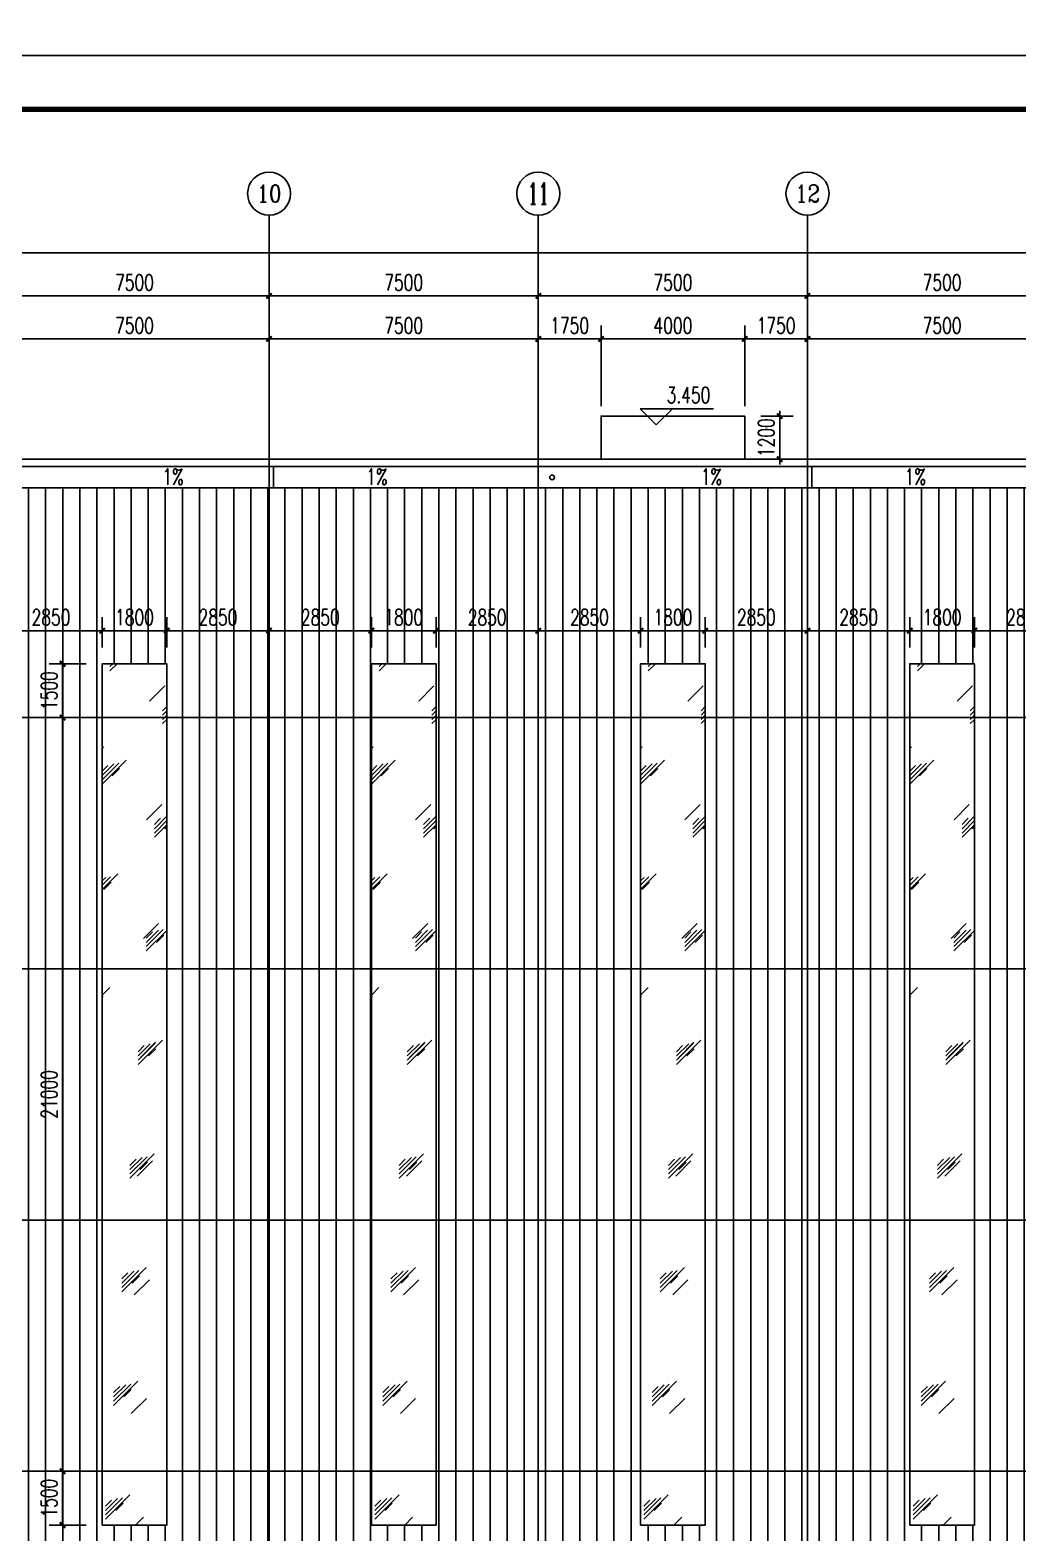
# Model space of a CAD drawing. Extents: x 962303 to 1579583, y -174742 to 224716.
# Drawn here: x 1409563 to 1437085, y 36094 to 77971 of the extents above; entities that cross this region are included whole.
import ezdxf
from ezdxf.enums import TextEntityAlignment as Align

# ---------------------------------------------------------------- set-up
doc = ezdxf.new("R2010")
doc.units = 0
doc.header["$LTSCALE"] = 1000
doc.header["$MEASUREMENT"] = 0
for name, color, linetype in [('AXIS', 3, 'Continuous'), ('AXIS_TEXT', 7, 'Continuous'), ('DIM_ELEV', 3, 'Continuous'), ('DIM_SYMB', 3, 'Continuous'), ('DOTE', 1, 'Continuous'), ('PUB_DIM', 3, 'Continuous'), ('PUB_TEXT', 7, 'Continuous'), ('PUB_TITLE', 4, 'Continuous')]:
    doc.layers.add(name, color=color, linetype=linetype)
doc.styles.add('_TCH_AXIS', font='COMPLEX', dxfattribs={"bigfont": 'GBCBIG'})
doc.styles.add('_TCH_DIM', font='SIMPLEX', dxfattribs={"bigfont": 'GBCBIG'})
doc.styles.add('_TCH_DIM_T3', font='SIMPLEX', dxfattribs={"width": 0.705882, "bigfont": 'GBCBIG'})
doc.styles.add('COMPLEX', font='COMPLEX')
doc.dimstyles.new('_TCH_ARCH&&150', dxfattribs={"dimtxt": 446.25, "dimasz": 150, "dimexe": 375, "dimexo": 450, "dimgap": 150, "dimtad": 1, "dimdec": 0, "dimzin": 0, "dimdsep": 46, "dimtxsty": '_TCH_DIM_T3', "dimblk": 'ARCHTICK', "dimcen": 0.09, "dimclrt": 7, "dimazin": 2, "dimtfac": 1, "dimtdec": 0, "dimtix": 1, "dimtmove": 2, "dimatfit": 3, "dimfxl": 0, "dimtolj": 1, "dimtzin": 0, "dimarcsym": 0})

# ---------------------------------------------------------------- blocks, each defined once
blk = doc.blocks.new('_ArchTick')
at = {"color": 0, "linetype": 'ByBlock', "const_width": 0.4}
blk.add_lwpolyline([(-0.5, -0.5), (0.5, 0.5)], dxfattribs=at)
blk = doc.blocks.new('*D116')
at = {"layer": 'Defpoints', "color": 0}
for p in [(1410469, 60313), (1411573, 60313), (1411573, 58813)]:
    blk.add_point(p, dxfattribs=at)
at = {"layer": 'PUB_DIM', "color": 0, "lineweight": -2}
for p, q in [((1411123, 60313), (1410094, 60313)), ((1410469, 58813), (1410469, 60313)), ((1411123, 58813), (1410094, 58813))]:
    blk.add_line(p, q, dxfattribs=at)
at = {"layer": 'PUB_DIM', "color": 0, "lineweight": -2, "xscale": 150, "yscale": 150, "zscale": 150}
for p, rotation in [((1410469, 60313), 90), ((1410469, 58813), 270)]:
    blk.add_blockref('_ArchTick', p, dxfattribs=dict(at, rotation=rotation))
at = {"layer": 'PUB_DIM', "color": 7, "insert": (1410096, 59563), "char_height": 446.2, "attachment_point": 5, "rotation": 90, "style": '_TCH_DIM_T3'}
blk.add_mtext('\\A1;1500', dxfattribs=at)
blk = doc.blocks.new('*D117')
at = {"layer": 'Defpoints', "color": 0}
for p in [(1410469, 58813), (1411573, 58813), (1411573, 37813)]:
    blk.add_point(p, dxfattribs=at)
at = {"layer": 'PUB_DIM', "color": 0, "lineweight": -2}
for p, q in [((1411123, 58813), (1410094, 58813)), ((1410469, 37813), (1410469, 58813)), ((1411123, 37813), (1410094, 37813))]:
    blk.add_line(p, q, dxfattribs=at)
at = {"layer": 'PUB_DIM', "color": 0, "lineweight": -2, "xscale": 150, "yscale": 150, "zscale": 150}
for p, rotation in [((1410469, 58813), 90), ((1410469, 37813), 270)]:
    blk.add_blockref('_ArchTick', p, dxfattribs=dict(at, rotation=rotation))
at = {"layer": 'PUB_DIM', "color": 7, "insert": (1410096, 48313), "char_height": 446.2, "attachment_point": 5, "rotation": 90, "style": '_TCH_DIM_T3'}
blk.add_mtext('\\A1;21000', dxfattribs=at)
blk = doc.blocks.new('*D118')
at = {"layer": 'Defpoints', "color": 0}
for p in [(1410469, 37813), (1411573, 37813), (1411573, 36313)]:
    blk.add_point(p, dxfattribs=at)
at = {"layer": 'PUB_DIM', "color": 0, "lineweight": -2}
for p, q in [((1411123, 37813), (1410094, 37813)), ((1410469, 36313), (1410469, 37813)), ((1411123, 36313), (1410094, 36313))]:
    blk.add_line(p, q, dxfattribs=at)
at = {"layer": 'PUB_DIM', "color": 0, "lineweight": -2, "xscale": 150, "yscale": 150, "zscale": 150}
for p, rotation in [((1410469, 37813), 90), ((1410469, 36313), 270)]:
    blk.add_blockref('_ArchTick', p, dxfattribs=dict(at, rotation=rotation))
at = {"layer": 'PUB_DIM', "color": 7, "insert": (1410096, 37063), "char_height": 446.2, "attachment_point": 5, "rotation": 90, "style": '_TCH_DIM_T3'}
blk.add_mtext('\\A1;1500', dxfattribs=at)
blk = doc.blocks.new('*D143')
at = {"layer": 'Defpoints', "color": 0}
for p in [(1411573, 61234), (1408723, 60313), (1411573, 60313)]:
    blk.add_point(p, dxfattribs=at)
at = {"layer": 'PUB_DIM', "color": 0, "lineweight": -2}
for p, q in [((1408723, 60763), (1408723, 61609)), ((1411573, 60763), (1411573, 61609)), ((1408723, 61234), (1411573, 61234))]:
    blk.add_line(p, q, dxfattribs=at)
at = {"layer": 'PUB_DIM', "color": 0, "lineweight": -2, "xscale": 150, "yscale": 150, "zscale": 150, "rotation": 180}
blk.add_blockref('_ArchTick', (1408723, 61234), dxfattribs=at)
at = {"layer": 'PUB_DIM', "color": 0, "lineweight": -2, "xscale": 150, "yscale": 150, "zscale": 150}
blk.add_blockref('_ArchTick', (1411573, 61234), dxfattribs=at)
at = {"layer": 'PUB_DIM', "color": 7, "insert": (1410148, 61607), "char_height": 446.2, "attachment_point": 5, "style": '_TCH_DIM_T3'}
blk.add_mtext('\\A1;2850', dxfattribs=at)
blk = doc.blocks.new('*D144')
at = {"layer": 'Defpoints', "color": 0}
for p in [(1413373, 61234), (1411573, 60313), (1413373, 60313)]:
    blk.add_point(p, dxfattribs=at)
at = {"layer": 'PUB_DIM', "color": 0, "lineweight": -2}
for p, q in [((1411573, 60763), (1411573, 61609)), ((1413373, 60763), (1413373, 61609)), ((1411573, 61234), (1413373, 61234))]:
    blk.add_line(p, q, dxfattribs=at)
at = {"layer": 'PUB_DIM', "color": 0, "lineweight": -2, "xscale": 150, "yscale": 150, "zscale": 150, "rotation": 180}
blk.add_blockref('_ArchTick', (1411573, 61234), dxfattribs=at)
at = {"layer": 'PUB_DIM', "color": 0, "lineweight": -2, "xscale": 150, "yscale": 150, "zscale": 150}
blk.add_blockref('_ArchTick', (1413373, 61234), dxfattribs=at)
at = {"layer": 'PUB_DIM', "color": 7, "insert": (1412473, 61607), "char_height": 446.2, "attachment_point": 5, "style": '_TCH_DIM_T3'}
blk.add_mtext('\\A1;1800', dxfattribs=at)
blk = doc.blocks.new('*D145')
at = {"layer": 'Defpoints', "color": 0}
for p in [(1416223, 61234), (1413373, 60313), (1416223, 60313)]:
    blk.add_point(p, dxfattribs=at)
at = {"layer": 'PUB_DIM', "color": 0, "lineweight": -2}
for p, q in [((1413373, 60763), (1413373, 61609)), ((1416223, 60763), (1416223, 61609)), ((1413373, 61234), (1416223, 61234))]:
    blk.add_line(p, q, dxfattribs=at)
at = {"layer": 'PUB_DIM', "color": 0, "lineweight": -2, "xscale": 150, "yscale": 150, "zscale": 150, "rotation": 180}
blk.add_blockref('_ArchTick', (1413373, 61234), dxfattribs=at)
at = {"layer": 'PUB_DIM', "color": 0, "lineweight": -2, "xscale": 150, "yscale": 150, "zscale": 150}
blk.add_blockref('_ArchTick', (1416223, 61234), dxfattribs=at)
at = {"layer": 'PUB_DIM', "color": 7, "insert": (1414798, 61607), "char_height": 446.2, "attachment_point": 5, "style": '_TCH_DIM_T3'}
blk.add_mtext('\\A1;2850', dxfattribs=at)
blk = doc.blocks.new('*D146')
at = {"layer": 'Defpoints', "color": 0}
for p in [(1419073, 61234), (1416223, 60313), (1419073, 60313)]:
    blk.add_point(p, dxfattribs=at)
at = {"layer": 'PUB_DIM', "color": 0, "lineweight": -2}
for p, q in [((1416223, 60763), (1416223, 61609)), ((1419073, 60763), (1419073, 61609)), ((1416223, 61234), (1419073, 61234))]:
    blk.add_line(p, q, dxfattribs=at)
at = {"layer": 'PUB_DIM', "color": 0, "lineweight": -2, "xscale": 150, "yscale": 150, "zscale": 150, "rotation": 180}
blk.add_blockref('_ArchTick', (1416223, 61234), dxfattribs=at)
at = {"layer": 'PUB_DIM', "color": 0, "lineweight": -2, "xscale": 150, "yscale": 150, "zscale": 150}
blk.add_blockref('_ArchTick', (1419073, 61234), dxfattribs=at)
at = {"layer": 'PUB_DIM', "color": 7, "insert": (1417648, 61607), "char_height": 446.2, "attachment_point": 5, "style": '_TCH_DIM_T3'}
blk.add_mtext('\\A1;2850', dxfattribs=at)
blk = doc.blocks.new('*D147')
at = {"layer": 'Defpoints', "color": 0}
for p in [(1420873, 61234), (1419073, 60313), (1420873, 60313)]:
    blk.add_point(p, dxfattribs=at)
at = {"layer": 'PUB_DIM', "color": 0, "lineweight": -2}
for p, q in [((1419073, 60763), (1419073, 61609)), ((1420873, 60763), (1420873, 61609)), ((1419073, 61234), (1420873, 61234))]:
    blk.add_line(p, q, dxfattribs=at)
at = {"layer": 'PUB_DIM', "color": 0, "lineweight": -2, "xscale": 150, "yscale": 150, "zscale": 150, "rotation": 180}
blk.add_blockref('_ArchTick', (1419073, 61234), dxfattribs=at)
at = {"layer": 'PUB_DIM', "color": 0, "lineweight": -2, "xscale": 150, "yscale": 150, "zscale": 150}
blk.add_blockref('_ArchTick', (1420873, 61234), dxfattribs=at)
at = {"layer": 'PUB_DIM', "color": 7, "insert": (1419973, 61607), "char_height": 446.2, "attachment_point": 5, "style": '_TCH_DIM_T3'}
blk.add_mtext('\\A1;1800', dxfattribs=at)
blk = doc.blocks.new('*D148')
at = {"layer": 'Defpoints', "color": 0}
for p in [(1423723, 61234), (1420873, 60313), (1423723, 60313)]:
    blk.add_point(p, dxfattribs=at)
at = {"layer": 'PUB_DIM', "color": 0, "lineweight": -2}
for p, q in [((1420873, 60763), (1420873, 61609)), ((1423723, 60763), (1423723, 61609)), ((1420873, 61234), (1423723, 61234))]:
    blk.add_line(p, q, dxfattribs=at)
at = {"layer": 'PUB_DIM', "color": 0, "lineweight": -2, "xscale": 150, "yscale": 150, "zscale": 150, "rotation": 180}
blk.add_blockref('_ArchTick', (1420873, 61234), dxfattribs=at)
at = {"layer": 'PUB_DIM', "color": 0, "lineweight": -2, "xscale": 150, "yscale": 150, "zscale": 150}
blk.add_blockref('_ArchTick', (1423723, 61234), dxfattribs=at)
at = {"layer": 'PUB_DIM', "color": 7, "insert": (1422298, 61607), "char_height": 446.2, "attachment_point": 5, "style": '_TCH_DIM_T3'}
blk.add_mtext('\\A1;2850', dxfattribs=at)
blk = doc.blocks.new('*D149')
at = {"layer": 'Defpoints', "color": 0}
for p in [(1426573, 61234), (1423723, 60313), (1426573, 60313)]:
    blk.add_point(p, dxfattribs=at)
at = {"layer": 'PUB_DIM', "color": 0, "lineweight": -2}
for p, q in [((1423723, 60763), (1423723, 61609)), ((1426573, 60763), (1426573, 61609)), ((1423723, 61234), (1426573, 61234))]:
    blk.add_line(p, q, dxfattribs=at)
at = {"layer": 'PUB_DIM', "color": 0, "lineweight": -2, "xscale": 150, "yscale": 150, "zscale": 150, "rotation": 180}
blk.add_blockref('_ArchTick', (1423723, 61234), dxfattribs=at)
at = {"layer": 'PUB_DIM', "color": 0, "lineweight": -2, "xscale": 150, "yscale": 150, "zscale": 150}
blk.add_blockref('_ArchTick', (1426573, 61234), dxfattribs=at)
at = {"layer": 'PUB_DIM', "color": 7, "insert": (1425148, 61607), "char_height": 446.2, "attachment_point": 5, "style": '_TCH_DIM_T3'}
blk.add_mtext('\\A1;2850', dxfattribs=at)
blk = doc.blocks.new('*D150')
at = {"layer": 'Defpoints', "color": 0}
for p in [(1428373, 61234), (1426573, 60313), (1428373, 60313)]:
    blk.add_point(p, dxfattribs=at)
at = {"layer": 'PUB_DIM', "color": 0, "lineweight": -2}
for p, q in [((1426573, 60763), (1426573, 61609)), ((1428373, 60763), (1428373, 61609)), ((1426573, 61234), (1428373, 61234))]:
    blk.add_line(p, q, dxfattribs=at)
at = {"layer": 'PUB_DIM', "color": 0, "lineweight": -2, "xscale": 150, "yscale": 150, "zscale": 150, "rotation": 180}
blk.add_blockref('_ArchTick', (1426573, 61234), dxfattribs=at)
at = {"layer": 'PUB_DIM', "color": 0, "lineweight": -2, "xscale": 150, "yscale": 150, "zscale": 150}
blk.add_blockref('_ArchTick', (1428373, 61234), dxfattribs=at)
at = {"layer": 'PUB_DIM', "color": 7, "insert": (1427473, 61607), "char_height": 446.2, "attachment_point": 5, "style": '_TCH_DIM_T3'}
blk.add_mtext('\\A1;1800', dxfattribs=at)
blk = doc.blocks.new('*D151')
at = {"layer": 'Defpoints', "color": 0}
for p in [(1431223, 61234), (1428373, 60313), (1431223, 60313)]:
    blk.add_point(p, dxfattribs=at)
at = {"layer": 'PUB_DIM', "color": 0, "lineweight": -2}
for p, q in [((1428373, 60763), (1428373, 61609)), ((1431223, 60763), (1431223, 61609)), ((1428373, 61234), (1431223, 61234))]:
    blk.add_line(p, q, dxfattribs=at)
at = {"layer": 'PUB_DIM', "color": 0, "lineweight": -2, "xscale": 150, "yscale": 150, "zscale": 150, "rotation": 180}
blk.add_blockref('_ArchTick', (1428373, 61234), dxfattribs=at)
at = {"layer": 'PUB_DIM', "color": 0, "lineweight": -2, "xscale": 150, "yscale": 150, "zscale": 150}
blk.add_blockref('_ArchTick', (1431223, 61234), dxfattribs=at)
at = {"layer": 'PUB_DIM', "color": 7, "insert": (1429798, 61607), "char_height": 446.2, "attachment_point": 5, "style": '_TCH_DIM_T3'}
blk.add_mtext('\\A1;2850', dxfattribs=at)
blk = doc.blocks.new('*D152')
at = {"layer": 'Defpoints', "color": 0}
for p in [(1434073, 61234), (1431223, 60313), (1434073, 60313)]:
    blk.add_point(p, dxfattribs=at)
at = {"layer": 'PUB_DIM', "color": 0, "lineweight": -2}
for p, q in [((1431223, 60763), (1431223, 61609)), ((1434073, 60763), (1434073, 61609)), ((1431223, 61234), (1434073, 61234))]:
    blk.add_line(p, q, dxfattribs=at)
at = {"layer": 'PUB_DIM', "color": 0, "lineweight": -2, "xscale": 150, "yscale": 150, "zscale": 150, "rotation": 180}
blk.add_blockref('_ArchTick', (1431223, 61234), dxfattribs=at)
at = {"layer": 'PUB_DIM', "color": 0, "lineweight": -2, "xscale": 150, "yscale": 150, "zscale": 150}
blk.add_blockref('_ArchTick', (1434073, 61234), dxfattribs=at)
at = {"layer": 'PUB_DIM', "color": 7, "insert": (1432648, 61607), "char_height": 446.2, "attachment_point": 5, "style": '_TCH_DIM_T3'}
blk.add_mtext('\\A1;2850', dxfattribs=at)
blk = doc.blocks.new('*D153')
at = {"layer": 'Defpoints', "color": 0}
for p in [(1435873, 61234), (1434073, 60313), (1435873, 60313)]:
    blk.add_point(p, dxfattribs=at)
at = {"layer": 'PUB_DIM', "color": 0, "lineweight": -2}
for p, q in [((1434073, 60763), (1434073, 61609)), ((1435873, 60763), (1435873, 61609)), ((1434073, 61234), (1435873, 61234))]:
    blk.add_line(p, q, dxfattribs=at)
at = {"layer": 'PUB_DIM', "color": 0, "lineweight": -2, "xscale": 150, "yscale": 150, "zscale": 150, "rotation": 180}
blk.add_blockref('_ArchTick', (1434073, 61234), dxfattribs=at)
at = {"layer": 'PUB_DIM', "color": 0, "lineweight": -2, "xscale": 150, "yscale": 150, "zscale": 150}
blk.add_blockref('_ArchTick', (1435873, 61234), dxfattribs=at)
at = {"layer": 'PUB_DIM', "color": 7, "insert": (1434973, 61607), "char_height": 446.2, "attachment_point": 5, "style": '_TCH_DIM_T3'}
blk.add_mtext('\\A1;1800', dxfattribs=at)
blk = doc.blocks.new('*D154')
at = {"layer": 'Defpoints', "color": 0}
for p in [(1438723, 61234), (1435873, 60313), (1438723, 60313)]:
    blk.add_point(p, dxfattribs=at)
at = {"layer": 'PUB_DIM', "color": 0, "lineweight": -2}
for p, q in [((1435873, 60763), (1435873, 61609)), ((1438723, 60763), (1438723, 61609)), ((1435873, 61234), (1438723, 61234))]:
    blk.add_line(p, q, dxfattribs=at)
at = {"layer": 'PUB_DIM', "color": 0, "lineweight": -2, "xscale": 150, "yscale": 150, "zscale": 150, "rotation": 180}
blk.add_blockref('_ArchTick', (1435873, 61234), dxfattribs=at)
at = {"layer": 'PUB_DIM', "color": 0, "lineweight": -2, "xscale": 150, "yscale": 150, "zscale": 150}
blk.add_blockref('_ArchTick', (1438723, 61234), dxfattribs=at)
at = {"layer": 'PUB_DIM', "color": 7, "insert": (1437298, 61607), "char_height": 446.2, "attachment_point": 5, "style": '_TCH_DIM_T3'}
blk.add_mtext('\\A1;2850', dxfattribs=at)
blk = doc.blocks.new('*D208')
at = {"layer": 'Defpoints', "color": 0}
for p in [(1429473, 67213), (1430448, 67213), (1429473, 66013)]:
    blk.add_point(p, dxfattribs=at)
at = {"layer": 'PUB_DIM', "color": 0, "lineweight": -2}
for p, q in [((1429923, 67213), (1430823, 67213)), ((1430448, 67213), (1430448, 67363)), ((1430448, 66013), (1430448, 67213)), ((1429923, 66013), (1430823, 66013)), ((1430448, 66013), (1430448, 65863))]:
    blk.add_line(p, q, dxfattribs=at)
at = {"layer": 'PUB_DIM', "color": 0, "lineweight": -2, "xscale": 150, "yscale": 150, "zscale": 150}
for p, rotation in [((1430448, 67213), 270), ((1430448, 66013), 90)]:
    blk.add_blockref('_ArchTick', p, dxfattribs=dict(at, rotation=rotation))
at = {"layer": 'PUB_DIM', "color": 7, "insert": (1430075, 66613), "char_height": 446.2, "attachment_point": 5, "rotation": 90, "style": '_TCH_DIM_T3'}
blk.add_mtext('\\A1;1200', dxfattribs=at)
blk = doc.blocks.new('*D225')
at = {"layer": 'AXIS', "color": 0, "lineweight": -2}
for p, q in [((1408723, 67490), (1408723, 69738)), ((1416223, 67490), (1416223, 69738)), ((1408723, 69363), (1416223, 69363))]:
    blk.add_line(p, q, dxfattribs=at)
at = {"layer": 'Defpoints', "color": 0}
for p in [(1416223, 69363), (1408723, 67040), (1416223, 67040)]:
    blk.add_point(p, dxfattribs=at)
at = {"layer": 'AXIS', "color": 0, "lineweight": -2, "xscale": 150, "yscale": 150, "zscale": 150, "rotation": 180}
blk.add_blockref('_ArchTick', (1408723, 69363), dxfattribs=at)
at = {"layer": 'AXIS', "color": 0, "lineweight": -2, "xscale": 150, "yscale": 150, "zscale": 150}
blk.add_blockref('_ArchTick', (1416223, 69363), dxfattribs=at)
at = {"layer": 'AXIS', "color": 7, "insert": (1412473, 69736), "char_height": 446.2, "attachment_point": 5, "style": '_TCH_DIM_T3'}
blk.add_mtext('\\A1;7500', dxfattribs=at)
blk = doc.blocks.new('*D226')
at = {"layer": 'AXIS', "color": 0, "lineweight": -2}
for p, q in [((1416223, 67490), (1416223, 69738)), ((1423723, 67490), (1423723, 69738)), ((1416223, 69363), (1423723, 69363))]:
    blk.add_line(p, q, dxfattribs=at)
at = {"layer": 'Defpoints', "color": 0}
for p in [(1423723, 69363), (1416223, 67040), (1423723, 67040)]:
    blk.add_point(p, dxfattribs=at)
at = {"layer": 'AXIS', "color": 0, "lineweight": -2, "xscale": 150, "yscale": 150, "zscale": 150, "rotation": 180}
blk.add_blockref('_ArchTick', (1416223, 69363), dxfattribs=at)
at = {"layer": 'AXIS', "color": 0, "lineweight": -2, "xscale": 150, "yscale": 150, "zscale": 150}
blk.add_blockref('_ArchTick', (1423723, 69363), dxfattribs=at)
at = {"layer": 'AXIS', "color": 7, "insert": (1419973, 69736), "char_height": 446.2, "attachment_point": 5, "style": '_TCH_DIM_T3'}
blk.add_mtext('\\A1;7500', dxfattribs=at)
blk = doc.blocks.new('*D227')
at = {"layer": 'AXIS', "color": 0, "lineweight": -2}
for p, q in [((1423723, 67490), (1423723, 69738)), ((1425473, 67490), (1425473, 69738)), ((1423723, 69363), (1425473, 69363))]:
    blk.add_line(p, q, dxfattribs=at)
at = {"layer": 'Defpoints', "color": 0}
for p in [(1425473, 69363), (1423723, 67040), (1425473, 67040)]:
    blk.add_point(p, dxfattribs=at)
at = {"layer": 'AXIS', "color": 0, "lineweight": -2, "xscale": 150, "yscale": 150, "zscale": 150, "rotation": 180}
blk.add_blockref('_ArchTick', (1423723, 69363), dxfattribs=at)
at = {"layer": 'AXIS', "color": 0, "lineweight": -2, "xscale": 150, "yscale": 150, "zscale": 150}
blk.add_blockref('_ArchTick', (1425473, 69363), dxfattribs=at)
at = {"layer": 'AXIS', "color": 7, "insert": (1424598, 69736), "char_height": 446.2, "attachment_point": 5, "style": '_TCH_DIM_T3'}
blk.add_mtext('\\A1;1750', dxfattribs=at)
blk = doc.blocks.new('*D228')
at = {"layer": 'AXIS', "color": 0, "lineweight": -2}
for p, q in [((1425473, 67490), (1425473, 69738)), ((1429473, 67490), (1429473, 69738)), ((1425473, 69363), (1429473, 69363))]:
    blk.add_line(p, q, dxfattribs=at)
at = {"layer": 'Defpoints', "color": 0}
for p in [(1429473, 69363), (1425473, 67040), (1429473, 67040)]:
    blk.add_point(p, dxfattribs=at)
at = {"layer": 'AXIS', "color": 0, "lineweight": -2, "xscale": 150, "yscale": 150, "zscale": 150, "rotation": 180}
blk.add_blockref('_ArchTick', (1425473, 69363), dxfattribs=at)
at = {"layer": 'AXIS', "color": 0, "lineweight": -2, "xscale": 150, "yscale": 150, "zscale": 150}
blk.add_blockref('_ArchTick', (1429473, 69363), dxfattribs=at)
at = {"layer": 'AXIS', "color": 7, "insert": (1427473, 69736), "char_height": 446.2, "attachment_point": 5, "style": '_TCH_DIM_T3'}
blk.add_mtext('\\A1;4000', dxfattribs=at)
blk = doc.blocks.new('*D229')
at = {"layer": 'AXIS', "color": 0, "lineweight": -2}
for p, q in [((1429473, 67490), (1429473, 69738)), ((1431223, 67490), (1431223, 69738)), ((1429473, 69363), (1431223, 69363))]:
    blk.add_line(p, q, dxfattribs=at)
at = {"layer": 'Defpoints', "color": 0}
for p in [(1431223, 69363), (1429473, 67040), (1431223, 67040)]:
    blk.add_point(p, dxfattribs=at)
at = {"layer": 'AXIS', "color": 0, "lineweight": -2, "xscale": 150, "yscale": 150, "zscale": 150, "rotation": 180}
blk.add_blockref('_ArchTick', (1429473, 69363), dxfattribs=at)
at = {"layer": 'AXIS', "color": 0, "lineweight": -2, "xscale": 150, "yscale": 150, "zscale": 150}
blk.add_blockref('_ArchTick', (1431223, 69363), dxfattribs=at)
at = {"layer": 'AXIS', "color": 7, "insert": (1430348, 69736), "char_height": 446.2, "attachment_point": 5, "style": '_TCH_DIM_T3'}
blk.add_mtext('\\A1;1750', dxfattribs=at)
blk = doc.blocks.new('*D230')
at = {"layer": 'AXIS', "color": 0, "lineweight": -2}
for p, q in [((1431223, 67490), (1431223, 69738)), ((1438723, 67490), (1438723, 69738)), ((1431223, 69363), (1438723, 69363))]:
    blk.add_line(p, q, dxfattribs=at)
at = {"layer": 'Defpoints', "color": 0}
for p in [(1438723, 69363), (1431223, 67040), (1438723, 67040)]:
    blk.add_point(p, dxfattribs=at)
at = {"layer": 'AXIS', "color": 0, "lineweight": -2, "xscale": 150, "yscale": 150, "zscale": 150, "rotation": 180}
blk.add_blockref('_ArchTick', (1431223, 69363), dxfattribs=at)
at = {"layer": 'AXIS', "color": 0, "lineweight": -2, "xscale": 150, "yscale": 150, "zscale": 150}
blk.add_blockref('_ArchTick', (1438723, 69363), dxfattribs=at)
at = {"layer": 'AXIS', "color": 7, "insert": (1434973, 69736), "char_height": 446.2, "attachment_point": 5, "style": '_TCH_DIM_T3'}
blk.add_mtext('\\A1;7500', dxfattribs=at)
blk = doc.blocks.new('*D841')
at = {"layer": 'AXIS', "color": 0, "lineweight": -2}
for p, q in [((1408723, 67263), (1408723, 70938)), ((1416223, 67263), (1416223, 70938)), ((1408723, 70563), (1416223, 70563))]:
    blk.add_line(p, q, dxfattribs=at)
at = {"layer": 'Defpoints', "color": 0}
for p in [(1416223, 70563), (1408723, 66813), (1416223, 66813)]:
    blk.add_point(p, dxfattribs=at)
at = {"layer": 'AXIS', "color": 0, "lineweight": -2, "xscale": 150, "yscale": 150, "zscale": 150, "rotation": 180}
blk.add_blockref('_ArchTick', (1408723, 70563), dxfattribs=at)
at = {"layer": 'AXIS', "color": 0, "lineweight": -2, "xscale": 150, "yscale": 150, "zscale": 150}
blk.add_blockref('_ArchTick', (1416223, 70563), dxfattribs=at)
at = {"layer": 'AXIS', "color": 7, "insert": (1412473, 70936), "char_height": 446.2, "attachment_point": 5, "style": '_TCH_DIM_T3'}
blk.add_mtext('\\A1;7500', dxfattribs=at)
blk = doc.blocks.new('*D842')
at = {"layer": 'AXIS', "color": 0, "lineweight": -2}
for p, q in [((1416223, 67263), (1416223, 70938)), ((1423723, 67263), (1423723, 70938)), ((1416223, 70563), (1423723, 70563))]:
    blk.add_line(p, q, dxfattribs=at)
at = {"layer": 'Defpoints', "color": 0}
for p in [(1423723, 70563), (1416223, 66813), (1423723, 66813)]:
    blk.add_point(p, dxfattribs=at)
at = {"layer": 'AXIS', "color": 0, "lineweight": -2, "xscale": 150, "yscale": 150, "zscale": 150, "rotation": 180}
blk.add_blockref('_ArchTick', (1416223, 70563), dxfattribs=at)
at = {"layer": 'AXIS', "color": 0, "lineweight": -2, "xscale": 150, "yscale": 150, "zscale": 150}
blk.add_blockref('_ArchTick', (1423723, 70563), dxfattribs=at)
at = {"layer": 'AXIS', "color": 7, "insert": (1419973, 70936), "char_height": 446.2, "attachment_point": 5, "style": '_TCH_DIM_T3'}
blk.add_mtext('\\A1;7500', dxfattribs=at)
blk = doc.blocks.new('*D843')
at = {"layer": 'AXIS', "color": 0, "lineweight": -2}
for p, q in [((1423723, 67263), (1423723, 70938)), ((1431223, 67263), (1431223, 70938)), ((1423723, 70563), (1431223, 70563))]:
    blk.add_line(p, q, dxfattribs=at)
at = {"layer": 'Defpoints', "color": 0}
for p in [(1431223, 70563), (1423723, 66813), (1431223, 66813)]:
    blk.add_point(p, dxfattribs=at)
at = {"layer": 'AXIS', "color": 0, "lineweight": -2, "xscale": 150, "yscale": 150, "zscale": 150, "rotation": 180}
blk.add_blockref('_ArchTick', (1423723, 70563), dxfattribs=at)
at = {"layer": 'AXIS', "color": 0, "lineweight": -2, "xscale": 150, "yscale": 150, "zscale": 150}
blk.add_blockref('_ArchTick', (1431223, 70563), dxfattribs=at)
at = {"layer": 'AXIS', "color": 7, "insert": (1427473, 70936), "char_height": 446.2, "attachment_point": 5, "style": '_TCH_DIM_T3'}
blk.add_mtext('\\A1;7500', dxfattribs=at)
blk = doc.blocks.new('*D844')
at = {"layer": 'AXIS', "color": 0, "lineweight": -2}
for p, q in [((1431223, 67263), (1431223, 70938)), ((1438723, 67263), (1438723, 70938)), ((1431223, 70563), (1438723, 70563))]:
    blk.add_line(p, q, dxfattribs=at)
at = {"layer": 'Defpoints', "color": 0}
for p in [(1438723, 70563), (1431223, 66813), (1438723, 66813)]:
    blk.add_point(p, dxfattribs=at)
at = {"layer": 'AXIS', "color": 0, "lineweight": -2, "xscale": 150, "yscale": 150, "zscale": 150, "rotation": 180}
blk.add_blockref('_ArchTick', (1431223, 70563), dxfattribs=at)
at = {"layer": 'AXIS', "color": 0, "lineweight": -2, "xscale": 150, "yscale": 150, "zscale": 150}
blk.add_blockref('_ArchTick', (1438723, 70563), dxfattribs=at)
at = {"layer": 'AXIS', "color": 7, "insert": (1434973, 70936), "char_height": 446.2, "attachment_point": 5, "style": '_TCH_DIM_T3'}
blk.add_mtext('\\A1;7500', dxfattribs=at)
blk = doc.blocks.new('*D861')
at = {"layer": 'AXIS', "color": 0, "lineweight": -2}
for p, q in [((1348723, 67263), (1348723, 72138)), ((1558723, 67263), (1558723, 72138)), ((1348723, 71763), (1558723, 71763))]:
    blk.add_line(p, q, dxfattribs=at)
at = {"layer": 'Defpoints', "color": 0}
for p in [(1558723, 71763), (1348723, 66813), (1558723, 66813)]:
    blk.add_point(p, dxfattribs=at)
at = {"layer": 'AXIS', "color": 0, "lineweight": -2, "xscale": 150, "yscale": 150, "zscale": 150, "rotation": 180}
blk.add_blockref('_ArchTick', (1348723, 71763), dxfattribs=at)
at = {"layer": 'AXIS', "color": 0, "lineweight": -2, "xscale": 150, "yscale": 150, "zscale": 150}
blk.add_blockref('_ArchTick', (1558723, 71763), dxfattribs=at)
at = {"layer": 'AXIS', "color": 7, "insert": (1453723, 72136), "char_height": 446.2, "attachment_point": 5, "style": '_TCH_DIM_T3'}
blk.add_mtext('\\A1;210000', dxfattribs=at)
blk = doc.blocks.new('_AXISO')
blk.add_circle((0, 0), 0.5)
at = {"layer": 'AXIS_TEXT', "style": 'COMPLEX', "width": 1.041667}
blk.add_attdef('A', text='', height=0.56, dxfattribs=at).set_placement((-0.25, -0.28), (0.25, -0.28), align=Align.FIT)

msp = doc.modelspace()

# ---------------------------------------------------------------- hatches: boundary and pattern name
h = msp.add_hatch()
h.set_pattern_fill('LINE', color=251, scale=500, angle=90, style=0)
h.set_pattern_definition([(90, (792777.7, 33526), (-476.25, 3e-14), [])])
h.paths.add_polyline_path([(1405873.2, 60313.1), (1405873.2, 58813.1), (1408723.2, 58813.1), (1408723.2, 65213.1), (1401223.2, 65213.1), (1401223.2, 58813.1), (1404073.2, 58813.1), (1404073.2, 60313.1)])
h.paths.add_polyline_path([(1413373.2, 60313.1), (1413373.2, 58813.1), (1416223.2, 58813.1), (1416223.2, 65213.1), (1408723.2, 65213.1), (1408723.2, 58813.1), (1411573.2, 58813.1), (1411573.2, 60313.1)])
h.paths.add_polyline_path([(1419073.2, 60313.1), (1420873.2, 60313.1), (1420873.2, 58813.1), (1423723.2, 58813.1), (1423723.2, 65213.1), (1416223.2, 65213.1), (1416223.2, 58813.1), (1419073.2, 58813.1)])
h.paths.add_polyline_path([(1420873.2, 51813.1), (1423723.2, 51813.1), (1423723.2, 58813.1), (1420873.2, 58813.1)])
h.paths.add_polyline_path([(1419073.2, 58813.1), (1416223.2, 58813.1), (1416223.2, 51813.1), (1419073.2, 51813.1)])
h.paths.add_polyline_path([(1416223.2, 58813.1), (1413373.2, 58813.1), (1413373.2, 51813.1), (1416223.2, 51813.1)])
h.paths.add_polyline_path([(1411573.2, 58813.1), (1408723.2, 58813.1), (1408723.2, 51813.1), (1411573.2, 51813.1)])
h.paths.add_polyline_path([(1408723.2, 58813.1), (1405873.2, 58813.1), (1405873.2, 51813.1), (1408723.2, 51813.1)])
h.paths.add_polyline_path([(1401223.2, 51813.1), (1404073.2, 51813.1), (1404073.2, 58813.1), (1401223.2, 58813.1)])
h.paths.add_polyline_path([(1404073.2, 51813.1), (1401223.2, 51813.1), (1401223.2, 44813.1), (1404073.2, 44813.1)])
h.paths.add_polyline_path([(1405873.2, 44813.1), (1408723.2, 44813.1), (1408723.2, 51813.1), (1405873.2, 51813.1)])
h.paths.add_polyline_path([(1411573.2, 51813.1), (1408723.2, 51813.1), (1408723.2, 44813.1), (1411573.2, 44813.1)])
h.paths.add_polyline_path([(1413373.2, 44813.1), (1416223.2, 44813.1), (1416223.2, 51813.1), (1413373.2, 51813.1)])
h.paths.add_polyline_path([(1416223.2, 44813.1), (1419073.2, 44813.1), (1419073.2, 51813.1), (1416223.2, 51813.1)])
h.paths.add_polyline_path([(1423723.2, 51813.1), (1420873.2, 51813.1), (1420873.2, 44813.1), (1423723.2, 44813.1)])
h.paths.add_polyline_path([(1423723.2, 44813.1), (1420873.2, 44813.1), (1420873.2, 37813.1), (1423723.2, 37813.1)])
h.paths.add_polyline_path([(1419073.2, 44813.1), (1416223.2, 44813.1), (1416223.2, 37813.1), (1419073.2, 37813.1)])
h.paths.add_polyline_path([(1416223.2, 44813.1), (1413373.2, 44813.1), (1413373.2, 37813.1), (1416223.2, 37813.1)])
h.paths.add_polyline_path([(1408723.2, 37813.1), (1411573.2, 37813.1), (1411573.2, 44813.1), (1408723.2, 44813.1)])
h.paths.add_polyline_path([(1405873.2, 37813.1), (1408723.2, 37813.1), (1408723.2, 44813.1), (1405873.2, 44813.1)])
h.paths.add_polyline_path([(1401223.2, 37813.1), (1404073.2, 37813.1), (1404073.2, 44813.1), (1401223.2, 44813.1)])
h.paths.add_polyline_path([(1408723.2, 31413.1), (1408723.2, 37813.1), (1405873.2, 37813.1), (1405873.2, 36313.1), (1404073.2, 36313.1), (1404073.2, 37813.1), (1401223.2, 37813.1), (1401223.2, 31413.1)])
h.paths.add_polyline_path([(1416223.2, 31413.1), (1416223.2, 37813.1), (1413373.2, 37813.1), (1413373.2, 36313.1), (1411573.2, 36313.1), (1411573.2, 37813.1), (1408723.2, 37813.1), (1408723.2, 31413.1)])
h.paths.add_polyline_path([(1423723.2, 31413.1), (1423723.2, 37813.1), (1420873.2, 37813.1), (1420873.2, 36313.1), (1419073.2, 36313.1), (1419073.2, 37813.1), (1416223.2, 37813.1), (1416223.2, 31413.1)])
h = msp.add_hatch()
h.set_pattern_fill('LINE', color=251, scale=500, angle=90, style=0)
h.set_pattern_definition([(90, (815277.7, 33526), (-476.25, 3e-14), [])])
h.paths.add_polyline_path([(1428373.2, 60313.1), (1428373.2, 58813.1), (1431223.2, 58813.1), (1431223.2, 65213.1), (1423723.2, 65213.1), (1423723.2, 58813.1), (1426573.2, 58813.1), (1426573.2, 60313.1)])
h.paths.add_polyline_path([(1435873.2, 60313.1), (1435873.2, 58813.1), (1438723.2, 58813.1), (1438723.2, 65213.1), (1431223.2, 65213.1), (1431223.2, 58813.1), (1434073.2, 58813.1), (1434073.2, 60313.1)])
h.paths.add_polyline_path([(1441573.2, 60313.1), (1443373.2, 60313.1), (1443373.2, 58813.1), (1446223.2, 58813.1), (1446223.2, 65213.1), (1438723.2, 65213.1), (1438723.2, 58813.1), (1441573.2, 58813.1)])
h.paths.add_polyline_path([(1443373.2, 51813.1), (1446223.2, 51813.1), (1446223.2, 58813.1), (1443373.2, 58813.1)])
h.paths.add_polyline_path([(1441573.2, 58813.1), (1438723.2, 58813.1), (1438723.2, 51813.1), (1441573.2, 51813.1)])
h.paths.add_polyline_path([(1438723.2, 58813.1), (1435873.2, 58813.1), (1435873.2, 51813.1), (1438723.2, 51813.1)])
h.paths.add_polyline_path([(1434073.2, 58813.1), (1431223.2, 58813.1), (1431223.2, 51813.1), (1434073.2, 51813.1)])
h.paths.add_polyline_path([(1431223.2, 58813.1), (1428373.2, 58813.1), (1428373.2, 51813.1), (1431223.2, 51813.1)])
h.paths.add_polyline_path([(1423723.2, 51813.1), (1426573.2, 51813.1), (1426573.2, 58813.1), (1423723.2, 58813.1)])
h.paths.add_polyline_path([(1426573.2, 51813.1), (1423723.2, 51813.1), (1423723.2, 44813.1), (1426573.2, 44813.1)])
h.paths.add_polyline_path([(1428373.2, 44813.1), (1431223.2, 44813.1), (1431223.2, 51813.1), (1428373.2, 51813.1)])
h.paths.add_polyline_path([(1434073.2, 51813.1), (1431223.2, 51813.1), (1431223.2, 44813.1), (1434073.2, 44813.1)])
h.paths.add_polyline_path([(1435873.2, 44813.1), (1438723.2, 44813.1), (1438723.2, 51813.1), (1435873.2, 51813.1)])
h.paths.add_polyline_path([(1438723.2, 44813.1), (1441573.2, 44813.1), (1441573.2, 51813.1), (1438723.2, 51813.1)])
h.paths.add_polyline_path([(1446223.2, 51813.1), (1443373.2, 51813.1), (1443373.2, 44813.1), (1446223.2, 44813.1)])
h.paths.add_polyline_path([(1446223.2, 44813.1), (1443373.2, 44813.1), (1443373.2, 37813.1), (1446223.2, 37813.1)])
h.paths.add_polyline_path([(1441573.2, 44813.1), (1438723.2, 44813.1), (1438723.2, 37813.1), (1441573.2, 37813.1)])
h.paths.add_polyline_path([(1438723.2, 44813.1), (1435873.2, 44813.1), (1435873.2, 37813.1), (1438723.2, 37813.1)])
h.paths.add_polyline_path([(1431223.2, 37813.1), (1434073.2, 37813.1), (1434073.2, 44813.1), (1431223.2, 44813.1)])
h.paths.add_polyline_path([(1428373.2, 37813.1), (1431223.2, 37813.1), (1431223.2, 44813.1), (1428373.2, 44813.1)])
h.paths.add_polyline_path([(1423723.2, 37813.1), (1426573.2, 37813.1), (1426573.2, 44813.1), (1423723.2, 44813.1)])
h.paths.add_polyline_path([(1431223.2, 31413.1), (1431223.2, 37813.1), (1428373.2, 37813.1), (1428373.2, 36313.1), (1426573.2, 36313.1), (1426573.2, 37813.1), (1423723.2, 37813.1), (1423723.2, 31413.1)])
h.paths.add_polyline_path([(1438723.2, 31413.1), (1438723.2, 37813.1), (1435873.2, 37813.1), (1435873.2, 36313.1), (1434073.2, 36313.1), (1434073.2, 37813.1), (1431223.2, 37813.1), (1431223.2, 31413.1)])
h.paths.add_polyline_path([(1446223.2, 31413.1), (1446223.2, 37813.1), (1443373.2, 37813.1), (1443373.2, 36313.1), (1441573.2, 36313.1), (1441573.2, 37813.1), (1438723.2, 37813.1), (1438723.2, 31413.1)])
h = msp.add_hatch()
h.set_pattern_fill('玻璃1', color=4, scale=300, style=0)
h.set_pattern_definition([(45, (800277.7, 33646), (-1469.651, 1469.651), [672, -1728]), (45, (800565.7, 33766), (-1469.651, 1469.651), [288, -2112]), (45, (800277.7, 33766), (-1469.651, 1469.651), [480, -1920]), (45, (800421.7, 33646), (1612.2035, -1612.2035), [600, -1800]), (45, (800277.7, 33526), (-1469.651, 1469.651), [960, -1440]), (45, (800277.7, 33886), (-1469.651, 1469.651), [240, -2160])])
h.paths.add_polyline_path([(1413373.2, 60313.1), (1411573.2, 60313.1), (1411573.2, 58813.1), (1413373.2, 58813.1)])
h.paths.add_polyline_path([(1413373.2, 58813.1), (1411573.2, 58813.1), (1411573.2, 51813.1), (1413373.2, 51813.1)])
h.paths.add_polyline_path([(1413373.2, 51813.1), (1411573.2, 51813.1), (1411573.2, 44813.1), (1413373.2, 44813.1)])
h.paths.add_polyline_path([(1413373.2, 44813.1), (1411573.2, 44813.1), (1411573.2, 37813.1), (1413373.2, 37813.1)])
h.paths.add_polyline_path([(1413373.2, 37813.1), (1411573.2, 37813.1), (1411573.2, 36313.1), (1413373.2, 36313.1)])
h = msp.add_hatch()
h.set_pattern_fill('玻璃1', color=4, scale=300, style=0)
h.set_pattern_definition([(45, (807777.7, 33646), (-1469.651, 1469.651), [672, -1728]), (45, (808065.7, 33766), (-1469.651, 1469.651), [288, -2112]), (45, (807777.7, 33766), (-1469.651, 1469.651), [480, -1920]), (45, (807921.7, 33646), (1612.2035, -1612.2035), [600, -1800]), (45, (807777.7, 33526), (-1469.651, 1469.651), [960, -1440]), (45, (807777.7, 33886), (-1469.651, 1469.651), [240, -2160])])
h.paths.add_polyline_path([(1420873.2, 60313.1), (1419073.2, 60313.1), (1419073.2, 58813.1), (1420873.2, 58813.1)])
h.paths.add_polyline_path([(1420873.2, 58813.1), (1419073.2, 58813.1), (1419073.2, 51813.1), (1420873.2, 51813.1)])
h.paths.add_polyline_path([(1420873.2, 51813.1), (1419073.2, 51813.1), (1419073.2, 44813.1), (1420873.2, 44813.1)])
h.paths.add_polyline_path([(1420873.2, 44813.1), (1419073.2, 44813.1), (1419073.2, 37813.1), (1420873.2, 37813.1)])
h.paths.add_polyline_path([(1420873.2, 37813.1), (1419073.2, 37813.1), (1419073.2, 36313.1), (1420873.2, 36313.1)])
h = msp.add_hatch()
h.set_pattern_fill('玻璃1', color=4, scale=300, style=0)
h.set_pattern_definition([(45, (815277.7, 33646), (-1469.651, 1469.651), [672, -1728]), (45, (815565.7, 33766), (-1469.651, 1469.651), [288, -2112]), (45, (815277.7, 33766), (-1469.651, 1469.651), [480, -1920]), (45, (815421.7, 33646), (1612.2035, -1612.2035), [600, -1800]), (45, (815277.7, 33526), (-1469.651, 1469.651), [960, -1440]), (45, (815277.7, 33886), (-1469.651, 1469.651), [240, -2160])])
h.paths.add_polyline_path([(1428373.2, 60313.1), (1426573.2, 60313.1), (1426573.2, 58813.1), (1428373.2, 58813.1)])
h.paths.add_polyline_path([(1428373.2, 58813.1), (1426573.2, 58813.1), (1426573.2, 51813.1), (1428373.2, 51813.1)])
h.paths.add_polyline_path([(1428373.2, 51813.1), (1426573.2, 51813.1), (1426573.2, 44813.1), (1428373.2, 44813.1)])
h.paths.add_polyline_path([(1428373.2, 44813.1), (1426573.2, 44813.1), (1426573.2, 37813.1), (1428373.2, 37813.1)])
h.paths.add_polyline_path([(1428373.2, 37813.1), (1426573.2, 37813.1), (1426573.2, 36313.1), (1428373.2, 36313.1)])
h = msp.add_hatch()
h.set_pattern_fill('玻璃1', color=4, scale=300, style=0)
h.set_pattern_definition([(45, (822777.7, 33646), (-1469.651, 1469.651), [672, -1728]), (45, (823065.7, 33766), (-1469.651, 1469.651), [288, -2112]), (45, (822777.7, 33766), (-1469.651, 1469.651), [480, -1920]), (45, (822921.7, 33646), (1612.2035, -1612.2035), [600, -1800]), (45, (822777.7, 33526), (-1469.651, 1469.651), [960, -1440]), (45, (822777.7, 33886), (-1469.651, 1469.651), [240, -2160])])
h.paths.add_polyline_path([(1435873.2, 60313.1), (1434073.2, 60313.1), (1434073.2, 58813.1), (1435873.2, 58813.1)])
h.paths.add_polyline_path([(1435873.2, 58813.1), (1434073.2, 58813.1), (1434073.2, 51813.1), (1435873.2, 51813.1)])
h.paths.add_polyline_path([(1435873.2, 51813.1), (1434073.2, 51813.1), (1434073.2, 44813.1), (1435873.2, 44813.1)])
h.paths.add_polyline_path([(1435873.2, 44813.1), (1434073.2, 44813.1), (1434073.2, 37813.1), (1435873.2, 37813.1)])
h.paths.add_polyline_path([(1435873.2, 37813.1), (1434073.2, 37813.1), (1434073.2, 36313.1), (1435873.2, 36313.1)])

# ---------------------------------------------------------------- linework, layer by layer
for p, q in [((1348523.2, 66013.1), (1558923.2, 66013.1)), ((1348723.2, 65813.1), (1558923.2, 65813.1)), ((1416343.8, 65213.1), (1416343.8, 65813.1)), ((1431343.8, 65213.1), (1431343.8, 65813.1)), ((1348723.2, 65213.1), (1558723.2, 65213.1))]:
    msp.add_line(p, q)
msp.add_lwpolyline([(1425473.2, 66013.1), (1425473.2, 67213.1), (1429473.2, 67213.1), (1429473.2, 66013.1)])
for points in [[(1411573.2, 36313.1), (1413373.2, 36313.1), (1413373.2, 60313.1), (1411573.2, 60313.1)], [(1419073.2, 36313.1), (1420873.2, 36313.1), (1420873.2, 60313.1), (1419073.2, 60313.1)], [(1426573.2, 36313.1), (1428373.2, 36313.1), (1428373.2, 60313.1), (1426573.2, 60313.1)], [(1434073.2, 36313.1), (1435873.2, 36313.1), (1435873.2, 60313.1), (1434073.2, 60313.1)]]:
    msp.add_lwpolyline(points, close=True)
msp.add_circle((1424107.2, 65503.5), 65.2)
at = {"layer": 'AXIS'}
for p, q in [((1416223.2, 66813.1), (1416223.2, 72813.1)), ((1423723.2, 66813.1), (1423723.2, 72813.1)), ((1431223.2, 66813.1), (1431223.2, 72813.1))]:
    msp.add_line(p, q, dxfattribs=at)
at = {"layer": 'DIM_ELEV'}
for p, q in [((1427009.3, 66970.8), (1426559.3, 67420.8)), ((1426559.3, 67420.8), (1428605.2, 67420.8)), ((1427009.3, 66970.8), (1427459.3, 67420.8))]:
    msp.add_line(p, q, dxfattribs=at)
at = {"layer": 'DIM_SYMB'}
for points in [[(1413091.9, 65522.5, 0, 0, 0), (1411882.2, 65522.5, 120, 0, 0), (1411432.2, 65522.5, 0, 0, 0)], [(1419595.8, 65522.5, 0, 0, 0), (1420805.5, 65522.5, 120, 0, 0), (1421255.5, 65522.5, 0, 0, 0)], [(1428091.9, 65522.5, 0, 0, 0), (1426882.2, 65522.5, 120, 0, 0), (1426432.2, 65522.5, 0, 0, 0)], [(1434595.8, 65522.5, 0, 0, 0), (1435805.5, 65522.5, 120, 0, 0), (1436255.5, 65522.5, 0, 0, 0)]]:
    msp.add_lwpolyline(points, format="xyseb", dxfattribs=at)
at = {"layer": 'DOTE'}
for p, q in [((1416223.2, 29813.1), (1416223.2, 66813.1)), ((1423723.2, 29813.1), (1423723.2, 66813.1)), ((1431223.2, 29813.1), (1431223.2, 66813.1)), ((1347723.2, 65813.1), (1559723.2, 65813.1)), ((1347723.2, 58813.1), (1559723.2, 58813.1)), ((1347723.2, 51813.1), (1559723.2, 51813.1)), ((1347723.2, 44813.1), (1559723.2, 44813.1)), ((1347723.2, 37813.1), (1559723.2, 37813.1))]:
    msp.add_line(p, q, dxfattribs=at)
at = {"layer": 'PUB_TITLE'}
for points in [[(1334333.3, 77258.1), (1579583.3, 77258.1), (1579583.3, 140258.1), (1334333.3, 140258.1)], [(1334333.3, 14258.1), (1579583.3, 14258.1), (1579583.3, 77258.1), (1334333.3, 77258.1)]]:
    msp.add_lwpolyline(points, close=True, dxfattribs=at)
at = {"layer": 'PUB_TITLE', "const_width": 150}
msp.add_lwpolyline([(1338083.3, 15758.1), (1578083.3, 15758.1), (1578083.3, 75758.1), (1338083.3, 75758.1)], close=True, dxfattribs=at)

# ---------------------------------------------------------------- block references
at = {"layer": 'AXIS'}
ref = msp.add_blockref('_AXISO', (1416223.2, 73413.1), dxfattribs=dict(at, xscale=1200, yscale=1200, zscale=1200))
ref.add_attrib('A', '10', dxfattribs={"layer": 'AXIS_TEXT', "height": 481.71, "style": '_TCH_AXIS', "width": 1.034483}).set_placement((1415879.1, 73172.2), (1416567.3, 73172.2), align=Align.FIT)
ref = msp.add_blockref('_AXISO', (1423723.2, 73413.1), dxfattribs=dict(at, xscale=1200, yscale=1200, zscale=1200))
ref.add_attrib('A', '11', dxfattribs={"layer": 'AXIS_TEXT', "height": 593.97, "style": '_TCH_AXIS', "width": 0.875}).set_placement((1423426.2, 73116.1), (1424020.2, 73116.1), align=Align.FIT)
ref = msp.add_blockref('_AXISO', (1431223.2, 73413.1), dxfattribs=dict(at, xscale=1200, yscale=1200, zscale=1200))
ref.add_attrib('A', '12', dxfattribs={"layer": 'AXIS_TEXT', "height": 481.71, "style": '_TCH_AXIS', "width": 1.034483}).set_placement((1430879.1, 73172.2), (1431567.3, 73172.2), align=Align.FIT)

# ---------------------------------------------------------------- texts
at = {"layer": 'PUB_TEXT', "style": '_TCH_DIM', "width": 0.705882}
for s, p in [('3.450', (1427300.2, 67578.3)), ('1%%%', (1413249.4, 65299.4)), ('1%%%', (1418928.3, 65299.4)), ('1%%%', (1428249.4, 65299.4)), ('1%%%', (1433928.3, 65299.4))]:
    msp.add_text(s, height=446.25, dxfattribs=at).set_placement(p)

# ---------------------------------------------------------------- dimensions: what is measured, and where the dimension line sits
at = {"layer": 'AXIS'}
for p1, p2, distance, picture, middle in [((1348723.2, 66813.1), (1558723.2, 66813.1), 4950, '*D861', (1453723.2, 72136.2)), ((1408723.2, 66813.1), (1416223.2, 66813.1), 3750, '*D841', (1412473.2, 70936.2)), ((1416223.2, 66813.1), (1423723.2, 66813.1), 3750, '*D842', (1419973.2, 70936.2)), ((1423723.2, 66813.1), (1431223.2, 66813.1), 3750, '*D843', (1427473.2, 70936.2)), ((1431223.2, 66813.1), (1438723.2, 66813.1), 3750, '*D844', (1434973.2, 70936.2)), ((1408723.2, 67039.6), (1416223.2, 67039.6), 2323.5, '*D225', (1412473.2, 69736.2)), ((1416223.2, 67039.6), (1423723.2, 67039.6), 2323.5, '*D226', (1419973.2, 69736.2)), ((1423723.2, 67039.6), (1425473.2, 67039.6), 2323.5, '*D227', (1424598.2, 69736.2)), ((1425473.2, 67039.6), (1429473.2, 67039.6), 2323.5, '*D228', (1427473.2, 69736.2)), ((1429473.2, 67039.6), (1431223.2, 67039.6), 2323.5, '*D229', (1430348.2, 69736.2)), ((1431223.2, 67039.6), (1438723.2, 67039.6), 2323.5, '*D230', (1434973.2, 69736.2))]:
    dim = msp.add_aligned_dim(p1=p1, p2=p2, distance=distance, dimstyle='_TCH_ARCH&&150', dxfattribs=at)
    dim.commit()
    dim.dimension.update_dxf_attribs({"geometry": picture, "text_midpoint": middle})
at = {"layer": 'PUB_DIM'}
for p1, p2, distance, picture, middle in [((1429473.2, 66013.1), (1429473.2, 67213.1), -975.2, '*D208', (1430075.3, 66613.1)), ((1408723.2, 60313.1), (1411573.2, 60313.1), 921, '*D143', (1410148.2, 61607.2)), ((1411573.2, 60313.1), (1413373.2, 60313.1), 921, '*D144', (1412473.2, 61607.2)), ((1413373.2, 60313.1), (1416223.2, 60313.1), 921, '*D145', (1414798.2, 61607.2)), ((1416223.2, 60313.1), (1419073.2, 60313.1), 921, '*D146', (1417648.2, 61607.2)), ((1419073.2, 60313.1), (1420873.2, 60313.1), 921, '*D147', (1419973.2, 61607.2)), ((1420873.2, 60313.1), (1423723.2, 60313.1), 921, '*D148', (1422298.2, 61607.2)), ((1423723.2, 60313.1), (1426573.2, 60313.1), 921, '*D149', (1425148.2, 61607.2)), ((1426573.2, 60313.1), (1428373.2, 60313.1), 921, '*D150', (1427473.2, 61607.2)), ((1428373.2, 60313.1), (1431223.2, 60313.1), 921, '*D151', (1429798.2, 61607.2)), ((1431223.2, 60313.1), (1434073.2, 60313.1), 921, '*D152', (1432648.2, 61607.2)), ((1434073.2, 60313.1), (1435873.2, 60313.1), 921, '*D153', (1434973.2, 61607.2)), ((1435873.2, 60313.1), (1438723.2, 60313.1), 921, '*D154', (1437298.2, 61607.2)), ((1411573.2, 58813.1), (1411573.2, 60313.1), 1103.7, '*D116', (1410096.3, 59563.1)), ((1411573.2, 37813.1), (1411573.2, 58813.1), 1103.7, '*D117', (1410096.3, 48313.1)), ((1411573.2, 36313.1), (1411573.2, 37813.1), 1103.7, '*D118', (1410096.3, 37063.1))]:
    dim = msp.add_aligned_dim(p1=p1, p2=p2, distance=distance, dimstyle='_TCH_ARCH&&150', dxfattribs=at)
    dim.commit()
    dim.dimension.update_dxf_attribs({"geometry": picture, "text_midpoint": middle})

doc.saveas('drawing.dxf')
